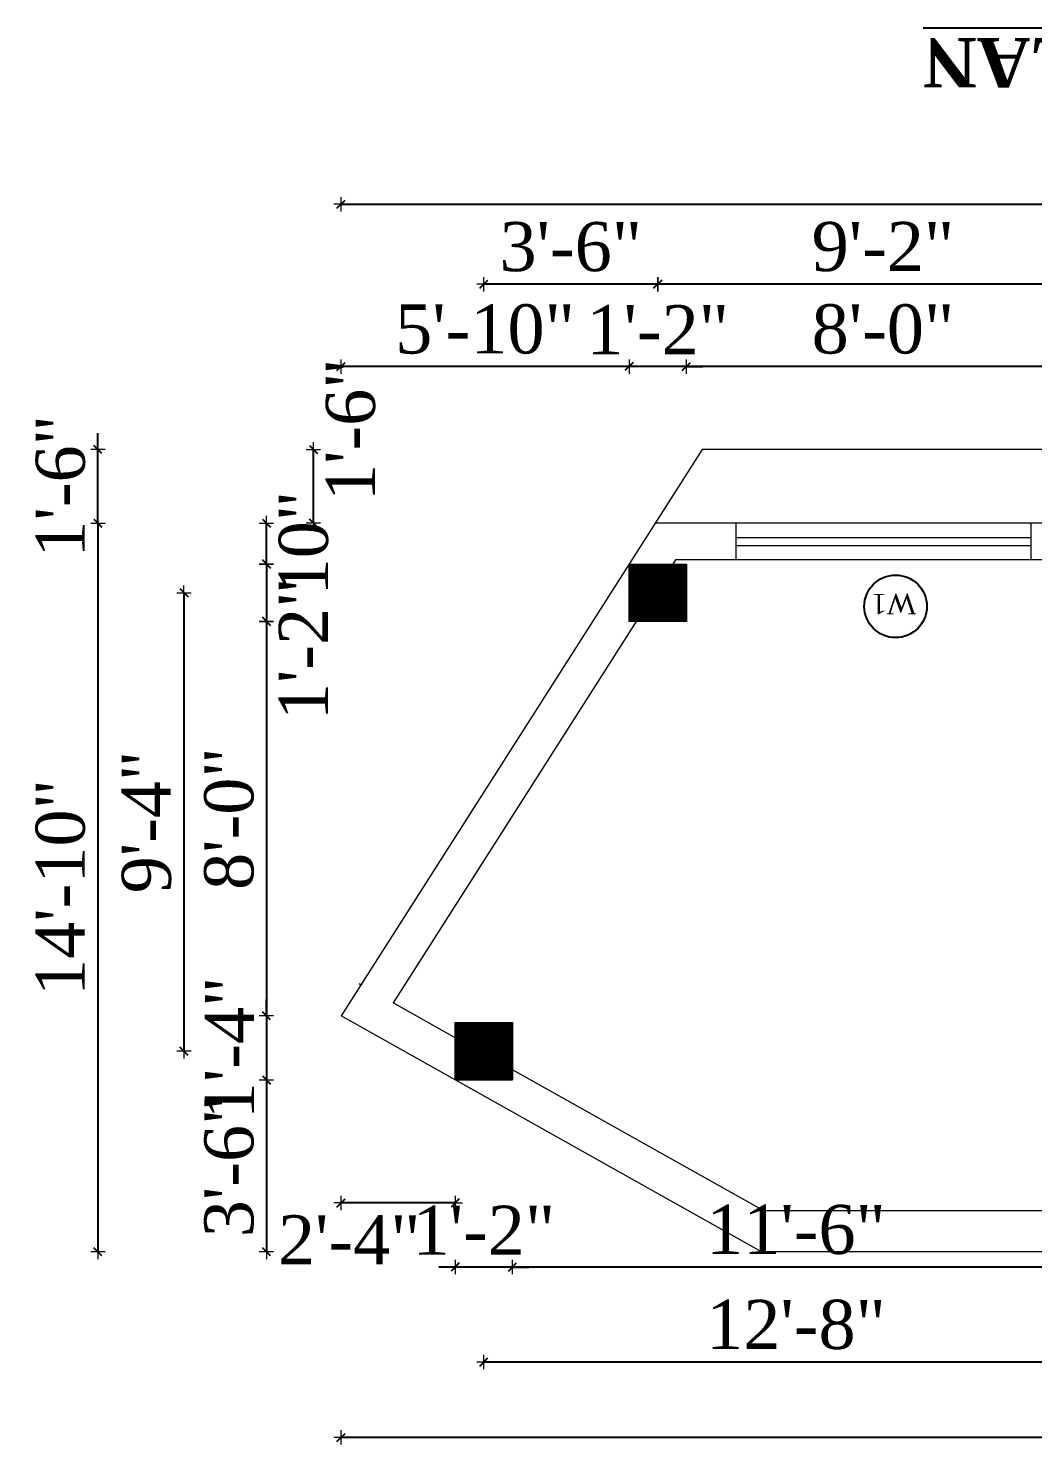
# Model space of a CAD drawing. Header units: inches. Extents: x 4069 to 291496, y -47643 to 12535.
# Drawn here: x 30802.6 to 31047.8, y 1879.3 to 2225.2 of the extents above; entities that cross this region are included whole.
import ezdxf

# ---------------------------------------------------------------- set-up
doc = ezdxf.new("R2010")
doc.units = ezdxf.units.IN
doc.header["$LTSCALE"] = 5
doc.header["$MEASUREMENT"] = 0
doc.layers.add('A-WALL', color=7, linetype='Continuous', lineweight=9)
doc.layers.add('Dimension', color=7, linetype='Continuous', lineweight=18)
doc.layers.add('dim line', color=7, linetype='Continuous', lineweight=15, true_color=0xfab2b2)
doc.layers.add('TEXT', color=6, linetype='Continuous')
doc.styles.add('ordinary', font='times.ttf')
doc.dimstyles.new('Copy of 96', dxfattribs={"dimtxt": 7, "dimasz": 4, "dimexe": 0.5, "dimexo": 0.5, "dimgap": 3, "dimtad": 1, "dimdec": 1, "dimzin": 11, "dimdsep": 46, "dimlunit": 4, "dimtxsty": 'ordinary', "dimblk": 'OBLIQUE', "dimcen": 0.09, "dimse1": 1, "dimse2": 1, "dimclrt": 6, "dimazin": 0, "dimtfac": 1, "dimtdec": 1, "dimtix": 1, "dimtmove": 2, "dimatfit": 3, "dimldrblk": 'leader', "dimfxl": 0.5, "dimfxlon": 1, "dimtolj": 1, "dimtzin": 0, "dimarcsym": 0})
pattern_1 = [(225, (55604.94825, 3584.06193), (0.08838834765, -0.08838834765), [])]

# ---------------------------------------------------------------- blocks, each defined once
blk = doc.blocks.new('oblique')
at = {"color": 0, "lineweight": -2}
blk.add_line((0.25, 0.25), (-0.25, -0.25), dxfattribs=at)
at = {"layer": 'dim line', "lineweight": 9}
for p, q in [((-0.4375, 0), (0.4375, 0)), ((0, 0.4375), (0, -0.4375))]:
    blk.add_line(p, q, dxfattribs=at)
blk = doc.blocks.new('*D795')
at = {"layer": 'A-WALL', "color": 0, "lineweight": -2, "ltscale": 5, "transparency": 16777216}
blk.add_line((31059.25, 2142.59), (30963.25, 2142.59), dxfattribs=at)
at = {"layer": 'Defpoints', "color": 0, "ltscale": 5, "transparency": 16777216}
for p in [(30963.25, 2142.59), (30963.25, 2094.34), (31059.25, 2094.34, -58.17)]:
    blk.add_point(p, dxfattribs=at)
at = {"layer": 'A-WALL', "color": 0, "lineweight": -2, "ltscale": 5, "transparency": 16777216, "xscale": 4, "yscale": 4, "zscale": 4, "rotation": 180}
blk.add_blockref('oblique', (30963.25, 2142.59), dxfattribs=at)
at = {"layer": 'A-WALL', "color": 0, "lineweight": -2, "ltscale": 5, "transparency": 16777216, "xscale": 4, "yscale": 4, "zscale": 4}
blk.add_blockref('oblique', (31059.25, 2142.59), dxfattribs=at)
at = {"layer": 'A-WALL', "color": 6, "ltscale": 5, "transparency": 16777216, "insert": (31011.25, 2151.69), "char_height": 12, "attachment_point": 5, "style": 'ordinary'}
blk.add_mtext('\\A1;8\'-0"', dxfattribs=at)
blk = doc.blocks.new('_OBLIQUE')
at = {"color": 0, "linetype": 'ByBlock'}
blk.add_line((-0.5, -0.5), (0.5, 0.5), dxfattribs=at)
blk = doc.blocks.new('leader')
at = {"layer": 'Dimension'}
for p, q in [((0, -4.328), (0, 4.328)), ((-4.424, 0), (4.424, 0))]:
    blk.add_line(p, q, dxfattribs=at)
blk = doc.blocks.new('*D796')
at = {"layer": 'A-WALL', "color": 0, "lineweight": -2, "ltscale": 5, "transparency": 16777216}
for p, q in [((30949.25, 2142.59), (30945.25, 2142.59)), ((30963.25, 2142.59), (30949.25, 2142.59)), ((30963.25, 2142.59), (30967.25, 2142.59))]:
    blk.add_line(p, q, dxfattribs=at)
at = {"layer": 'Defpoints', "color": 0, "ltscale": 5, "transparency": 16777216}
for p in [(30949.25, 2142.59), (30949.25, 2094.34, -58.17), (30963.25, 2094.34)]:
    blk.add_point(p, dxfattribs=at)
at = {"layer": 'A-WALL', "color": 0, "lineweight": -2, "ltscale": 5, "transparency": 16777216, "xscale": 4, "yscale": 4, "zscale": 4}
blk.add_blockref('oblique', (30949.25, 2142.59), dxfattribs=at)
at = {"layer": 'A-WALL', "color": 0, "lineweight": -2, "ltscale": 5, "transparency": 16777216, "xscale": 4, "yscale": 4, "zscale": 4, "rotation": 180}
blk.add_blockref('oblique', (30963.25, 2142.59), dxfattribs=at)
at = {"layer": 'A-WALL', "color": 6, "ltscale": 5, "transparency": 16777216, "insert": (30956.25, 2151.59), "char_height": 12, "attachment_point": 5, "style": 'ordinary'}
blk.add_mtext('\\A1;1\'-2"', dxfattribs=at)
blk = doc.blocks.new('*D798')
at = {"layer": 'A-WALL', "color": 0, "lineweight": -2, "ltscale": 5, "transparency": 16777216}
blk.add_line((31066.25, 2162.71), (30956.25, 2162.71), dxfattribs=at)
at = {"layer": 'Defpoints', "color": 0, "ltscale": 5, "transparency": 16777216}
for p in [(30956.25, 2162.71), (30956.25, 2087.34, -58.17), (31066.25, 2087.34, -58.17)]:
    blk.add_point(p, dxfattribs=at)
at = {"layer": 'A-WALL', "color": 0, "lineweight": -2, "ltscale": 5, "transparency": 16777216, "xscale": 4, "yscale": 4, "zscale": 4, "rotation": 180}
blk.add_blockref('oblique', (30956.25, 2162.71), dxfattribs=at)
at = {"layer": 'A-WALL', "color": 0, "lineweight": -2, "ltscale": 5, "transparency": 16777216, "xscale": 4, "yscale": 4, "zscale": 4}
blk.add_blockref('oblique', (31066.25, 2162.71), dxfattribs=at)
at = {"layer": 'A-WALL', "color": 6, "ltscale": 5, "transparency": 16777216, "insert": (31011.25, 2171.83), "char_height": 12, "attachment_point": 5, "style": 'ordinary'}
blk.add_mtext('\\A1;9\'-2"', dxfattribs=at)
blk = doc.blocks.new('*D687')
at = {"layer": 'A-WALL', "color": 0, "lineweight": -2, "ltscale": 5, "transparency": 16777216}
blk.add_line((30878.91, 2182.25), (31292.58, 2182.25), dxfattribs=at)
at = {"layer": 'Defpoints', "color": 0, "ltscale": 5, "transparency": 16777216}
for p in [(31292.58, 2182.25), (31292.58, 2094.34, -58.17), (30878.91, 1984, -58)]:
    blk.add_point(p, dxfattribs=at)
at = {"layer": 'A-WALL', "color": 0, "lineweight": -2, "ltscale": 5, "transparency": 16777216, "xscale": 4, "yscale": 4, "zscale": 4, "rotation": 180}
blk.add_blockref('oblique', (30878.91, 2182.25), dxfattribs=at)
at = {"layer": 'A-WALL', "color": 0, "lineweight": -2, "ltscale": 5, "transparency": 16777216, "xscale": 4, "yscale": 4, "zscale": 4}
blk.add_blockref('oblique', (31292.58, 2182.25), dxfattribs=at)
at = {"layer": 'A-WALL', "color": 6, "ltscale": 5, "transparency": 16777216, "insert": (31085.75, 2191.35), "char_height": 12, "attachment_point": 5, "style": 'ordinary'}
blk.add_mtext('\\A1;34\'-6"', dxfattribs=at)
blk = doc.blocks.new('*D689')
at = {"layer": 'A-WALL', "color": 0, "lineweight": -2, "ltscale": 5, "transparency": 16777216}
blk.add_line((31059.25, 1922.63), (30920.8, 1922.63), dxfattribs=at)
at = {"layer": 'Defpoints', "color": 0, "ltscale": 5, "transparency": 16777216}
for p in [(30920.8, 1968.34, -58.17), (31059.25, 1968.34, -58.17), (30920.8, 1922.63)]:
    blk.add_point(p, dxfattribs=at)
at = {"layer": 'A-WALL', "color": 0, "lineweight": -2, "ltscale": 5, "transparency": 16777216, "xscale": 4, "yscale": 4, "zscale": 4, "rotation": 180}
blk.add_blockref('oblique', (30920.8, 1922.63), dxfattribs=at)
at = {"layer": 'A-WALL', "color": 0, "lineweight": -2, "ltscale": 5, "transparency": 16777216, "xscale": 4, "yscale": 4, "zscale": 4}
blk.add_blockref('oblique', (31059.25, 1922.63), dxfattribs=at)
at = {"layer": 'A-WALL', "color": 6, "ltscale": 5, "transparency": 16777216, "insert": (30990.02, 1931.74), "char_height": 12, "attachment_point": 5, "style": 'ordinary'}
blk.add_mtext('\\A1;11\'-6"', dxfattribs=at)
blk = doc.blocks.new('*D803')
at = {"layer": 'A-WALL', "color": 0, "lineweight": -2, "ltscale": 5, "transparency": 16777216}
for p, q in [((30906.8, 1922.63), (30902.8, 1922.63)), ((30920.8, 1922.63), (30906.8, 1922.63)), ((30920.8, 1922.63), (30924.8, 1922.63))]:
    blk.add_line(p, q, dxfattribs=at)
at = {"layer": 'Defpoints', "color": 0, "ltscale": 5, "transparency": 16777216}
for p in [(30906.8, 1968.34, -58.17), (30920.8, 1968.34, -58.17), (30906.8, 1922.63)]:
    blk.add_point(p, dxfattribs=at)
at = {"layer": 'A-WALL', "color": 0, "lineweight": -2, "ltscale": 5, "transparency": 16777216, "xscale": 4, "yscale": 4, "zscale": 4}
blk.add_blockref('oblique', (30906.8, 1922.63), dxfattribs=at)
at = {"layer": 'A-WALL', "color": 0, "lineweight": -2, "ltscale": 5, "transparency": 16777216, "xscale": 4, "yscale": 4, "zscale": 4, "rotation": 180}
blk.add_blockref('oblique', (30920.8, 1922.63), dxfattribs=at)
at = {"layer": 'A-WALL', "color": 6, "ltscale": 5, "transparency": 16777216, "insert": (30913.8, 1931.63), "char_height": 12, "attachment_point": 5, "style": 'ordinary'}
blk.add_mtext('\\A1;1\'-2"', dxfattribs=at)
blk = doc.blocks.new('*D805')
at = {"layer": 'A-WALL', "color": 0, "lineweight": -2, "ltscale": 5, "transparency": 16777216}
blk.add_line((31066.25, 1899.44), (30913.8, 1899.44), dxfattribs=at)
at = {"layer": 'Defpoints', "color": 0, "ltscale": 5, "transparency": 16777216}
for p in [(30913.8, 1975.34, -58.17), (31066.25, 1975.34, -58.17), (30913.8, 1899.44)]:
    blk.add_point(p, dxfattribs=at)
at = {"layer": 'A-WALL', "color": 0, "lineweight": -2, "ltscale": 5, "transparency": 16777216, "xscale": 4, "yscale": 4, "zscale": 4, "rotation": 180}
blk.add_blockref('oblique', (30913.8, 1899.44), dxfattribs=at)
at = {"layer": 'A-WALL', "color": 0, "lineweight": -2, "ltscale": 5, "transparency": 16777216, "xscale": 4, "yscale": 4, "zscale": 4}
blk.add_blockref('oblique', (31066.25, 1899.44), dxfattribs=at)
at = {"layer": 'A-WALL', "color": 6, "ltscale": 5, "transparency": 16777216, "insert": (30990.02, 1908.54), "char_height": 12, "attachment_point": 5, "style": 'ordinary'}
blk.add_mtext('\\A1;12\'-8"', dxfattribs=at)
blk = doc.blocks.new('*D691')
at = {"layer": 'A-WALL', "color": 0, "lineweight": -2, "ltscale": 5, "transparency": 16777216}
blk.add_line((31291.76, 1881.01), (30878.91, 1881.01), dxfattribs=at)
at = {"layer": 'Defpoints', "color": 0, "ltscale": 5, "transparency": 16777216}
for p in [(30878.91, 1984, -58), (31291.76, 1968.34, -58.17), (30878.91, 1881.01)]:
    blk.add_point(p, dxfattribs=at)
at = {"layer": 'A-WALL', "color": 0, "lineweight": -2, "ltscale": 5, "transparency": 16777216, "xscale": 4, "yscale": 4, "zscale": 4, "rotation": 180}
blk.add_blockref('oblique', (30878.91, 1881.01), dxfattribs=at)
at = {"layer": 'A-WALL', "color": 0, "lineweight": -2, "ltscale": 5, "transparency": 16777216, "xscale": 4, "yscale": 4, "zscale": 4}
blk.add_blockref('oblique', (31291.76, 1881.01), dxfattribs=at)
at = {"layer": 'A-WALL', "color": 6, "ltscale": 5, "transparency": 16777216, "insert": (31085.34, 1890.11), "char_height": 12, "attachment_point": 5, "style": 'ordinary'}
blk.add_mtext('\\A1;34\'-5"', dxfattribs=at)
blk = doc.blocks.new('*D807')
at = {"layer": 'A-WALL', "color": 0, "lineweight": -2, "ltscale": 5, "transparency": 16777216}
blk.add_line((30906.8, 1938.29), (30878.91, 1938.29), dxfattribs=at)
at = {"layer": 'Defpoints', "color": 0, "ltscale": 5, "transparency": 16777216}
for p in [(30878.91, 1984), (30906.8, 1968.34, -58.17), (30878.91, 1938.29)]:
    blk.add_point(p, dxfattribs=at)
at = {"layer": 'A-WALL', "color": 0, "lineweight": -2, "ltscale": 5, "transparency": 16777216, "xscale": 4, "yscale": 4, "zscale": 4, "rotation": 180}
blk.add_blockref('oblique', (30878.91, 1938.29), dxfattribs=at)
at = {"layer": 'A-WALL', "color": 0, "lineweight": -2, "ltscale": 5, "transparency": 16777216, "xscale": 4, "yscale": 4, "zscale": 4}
blk.add_blockref('oblique', (30906.8, 1938.29), dxfattribs=at)
at = {"layer": 'A-WALL', "color": 6, "ltscale": 5, "transparency": 16777216, "insert": (30880.92, 1929.29), "char_height": 12, "attachment_point": 5, "style": 'ordinary'}
blk.add_mtext('\\A1;2\'-4"', dxfattribs=at)
blk = doc.blocks.new('*D808')
at = {"layer": 'A-WALL', "color": 0, "lineweight": -2, "ltscale": 5, "transparency": 16777216}
blk.add_line((30949.25, 2142.59), (30878.91, 2142.59), dxfattribs=at)
at = {"layer": 'Defpoints', "color": 0, "ltscale": 5, "transparency": 16777216}
for p in [(30878.91, 2142.59), (30949.25, 2094.34, -58.17), (30878.91, 1984, -116.34)]:
    blk.add_point(p, dxfattribs=at)
at = {"layer": 'A-WALL', "color": 0, "lineweight": -2, "ltscale": 5, "transparency": 16777216, "xscale": 4, "yscale": 4, "zscale": 4, "rotation": 180}
blk.add_blockref('oblique', (30878.91, 2142.59), dxfattribs=at)
at = {"layer": 'A-WALL', "color": 0, "lineweight": -2, "ltscale": 5, "transparency": 16777216, "xscale": 4, "yscale": 4, "zscale": 4}
blk.add_blockref('oblique', (30949.25, 2142.59), dxfattribs=at)
at = {"layer": 'A-WALL', "color": 6, "ltscale": 5, "transparency": 16777216, "insert": (30914.08, 2151.69), "char_height": 12, "attachment_point": 5, "style": 'ordinary'}
blk.add_mtext('\\A1;5\'-10"', dxfattribs=at)
blk = doc.blocks.new('*D696')
at = {"layer": 'A-WALL', "color": 0, "lineweight": -2, "ltscale": 5, "transparency": 16777216}
blk.add_line((30860.7, 2094.34), (30860.7, 2080.34), dxfattribs=at)
at = {"layer": 'Defpoints', "color": 0, "ltscale": 5, "transparency": 16777216}
for p in [(30949.25, 2094.34, -58.17), (30860.7, 2080.34), (30949.25, 2080.34, -58.17)]:
    blk.add_point(p, dxfattribs=at)
at = {"layer": 'A-WALL', "color": 0, "lineweight": -2, "ltscale": 5, "transparency": 16777216, "xscale": 4, "yscale": 4, "zscale": 4}
for p, rotation in [((30860.7, 2094.34), 90), ((30860.7, 2080.34), 270)]:
    blk.add_blockref('oblique', p, dxfattribs=dict(at, rotation=rotation))
at = {"layer": 'A-WALL', "color": 6, "ltscale": 5, "transparency": 16777216, "insert": (30869.7, 2073.64), "char_height": 12, "attachment_point": 5, "rotation": 90, "style": 'ordinary'}
blk.add_mtext('\\A1;1\'-2"', dxfattribs=at)
blk = doc.blocks.new('*D697')
at = {"layer": 'A-WALL', "color": 0, "lineweight": -2, "ltscale": 5, "transparency": 16777216}
blk.add_line((30819.53, 2104.34), (30819.53, 1926.34), dxfattribs=at)
at = {"layer": 'Defpoints', "color": 0, "ltscale": 5, "transparency": 16777216}
for p in [(30955.62, 2104.34, -58.17), (30819.53, 1926.34), (30981.57, 1926.34, -58.17)]:
    blk.add_point(p, dxfattribs=at)
at = {"layer": 'A-WALL', "color": 0, "lineweight": -2, "ltscale": 5, "transparency": 16777216, "xscale": 4, "yscale": 4, "zscale": 4}
for p, rotation in [((30819.53, 2104.34), 90), ((30819.53, 1926.34), 270)]:
    blk.add_blockref('oblique', p, dxfattribs=dict(at, rotation=rotation))
at = {"layer": 'A-WALL', "color": 6, "ltscale": 5, "transparency": 16777216, "insert": (30810.43, 2015.34), "char_height": 12, "attachment_point": 5, "rotation": 90, "style": 'ordinary'}
blk.add_mtext('\\A1;14\'-10"', dxfattribs=at)
blk = doc.blocks.new('*D703')
at = {"layer": 'A-WALL', "color": 0, "lineweight": -2, "ltscale": 5, "transparency": 16777216}
blk.add_line((30860.7, 2080.34), (30860.7, 1984), dxfattribs=at)
at = {"layer": 'Defpoints', "color": 0, "ltscale": 5, "transparency": 16777216}
for p in [(30949.25, 2080.34, -58.17), (30860.7, 1984), (30878.91, 1984, -116.34)]:
    blk.add_point(p, dxfattribs=at)
at = {"layer": 'A-WALL', "color": 0, "lineweight": -2, "ltscale": 5, "transparency": 16777216, "xscale": 4, "yscale": 4, "zscale": 4}
for p, rotation in [((30860.7, 2080.34), 90), ((30860.7, 1984), 270)]:
    blk.add_blockref('oblique', p, dxfattribs=dict(at, rotation=rotation))
at = {"layer": 'A-WALL', "color": 6, "ltscale": 5, "transparency": 16777216, "insert": (30851.6, 2032.17), "char_height": 12, "attachment_point": 5, "rotation": 90, "style": 'ordinary'}
blk.add_mtext('\\A1;8\'-0"', dxfattribs=at)
blk = doc.blocks.new('*D704')
at = {"layer": 'A-WALL', "color": 0, "lineweight": -2, "ltscale": 5, "transparency": 16777216}
for p, q in [((30860.7, 1984), (30860.7, 1988)), ((30860.7, 1984), (30860.7, 1968.34)), ((30860.7, 1968.34), (30860.7, 1964.34))]:
    blk.add_line(p, q, dxfattribs=at)
at = {"layer": 'Defpoints', "color": 0, "ltscale": 5, "transparency": 16777216}
for p in [(30878.91, 1984, -116.34), (30860.7, 1968.34), (30906.8, 1968.34, -58.17)]:
    blk.add_point(p, dxfattribs=at)
at = {"layer": 'A-WALL', "color": 0, "lineweight": -2, "ltscale": 5, "transparency": 16777216, "xscale": 4, "yscale": 4, "zscale": 4}
for p, rotation in [((30860.7, 1984), 270), ((30860.7, 1968.34), 90)]:
    blk.add_blockref('oblique', p, dxfattribs=dict(at, rotation=rotation))
at = {"layer": 'A-WALL', "color": 6, "ltscale": 5, "transparency": 16777216, "insert": (30851.7, 1976.17), "char_height": 12, "attachment_point": 5, "rotation": 90, "style": 'ordinary'}
blk.add_mtext('\\A1;1\'-4"', dxfattribs=at)
blk = doc.blocks.new('*D705')
at = {"layer": 'A-WALL', "color": 0, "lineweight": -2, "ltscale": 5, "transparency": 16777216}
blk.add_line((30860.7, 2094.34), (30860.7, 2104.34), dxfattribs=at)
at = {"layer": 'Defpoints', "color": 0, "ltscale": 5, "transparency": 16777216}
for p in [(30860.7, 2104.34), (30955.62, 2104.34, -58), (30949.25, 2094.34, -58.17)]:
    blk.add_point(p, dxfattribs=at)
at = {"layer": 'A-WALL', "color": 0, "lineweight": -2, "ltscale": 5, "transparency": 16777216, "xscale": 4, "yscale": 4, "zscale": 4}
for p, rotation in [((30860.7, 2104.34), 90), ((30860.7, 2094.34), 270)]:
    blk.add_blockref('oblique', p, dxfattribs=dict(at, rotation=rotation))
at = {"layer": 'A-WALL', "color": 6, "ltscale": 5, "transparency": 16777216, "insert": (30869.81, 2099.45), "char_height": 12, "attachment_point": 5, "rotation": 90, "style": 'ordinary'}
blk.add_mtext('\\A1;10"', dxfattribs=at)
blk = doc.blocks.new('*D829')
at = {"layer": 'A-WALL', "color": 0, "lineweight": -2, "ltscale": 5, "transparency": 16777216}
blk.add_line((30860.7, 1968.34), (30860.7, 1926.34), dxfattribs=at)
at = {"layer": 'Defpoints', "color": 0, "ltscale": 5, "transparency": 16777216}
for p in [(30906.8, 1968.34, -58.17), (30860.7, 1926.34), (30981.57, 1926.34)]:
    blk.add_point(p, dxfattribs=at)
at = {"layer": 'A-WALL', "color": 0, "lineweight": -2, "ltscale": 5, "transparency": 16777216, "xscale": 4, "yscale": 4, "zscale": 4}
for p, rotation in [((30860.7, 1968.34), 90), ((30860.7, 1926.34), 270)]:
    blk.add_blockref('oblique', p, dxfattribs=dict(at, rotation=rotation))
at = {"layer": 'A-WALL', "color": 6, "ltscale": 5, "transparency": 16777216, "insert": (30851.6, 1947.34), "char_height": 12, "attachment_point": 5, "rotation": 90, "style": 'ordinary'}
blk.add_mtext('\\A1;3\'-6"', dxfattribs=at)
blk = doc.blocks.new('*D830')
at = {"layer": 'A-WALL', "color": 0, "lineweight": -2, "ltscale": 5, "transparency": 16777216}
blk.add_line((30872.18, 2104.34), (30872.18, 2122.34), dxfattribs=at)
at = {"layer": 'Defpoints', "color": 0, "ltscale": 5, "transparency": 16777216}
for p in [(30872.18, 2122.34), (30967.1, 2122.34), (30955.62, 2104.34, -58)]:
    blk.add_point(p, dxfattribs=at)
at = {"layer": 'A-WALL', "color": 0, "lineweight": -2, "ltscale": 5, "transparency": 16777216, "xscale": 4, "yscale": 4, "zscale": 4}
for p, rotation in [((30872.18, 2122.34), 90), ((30872.18, 2104.34), 270)]:
    blk.add_blockref('oblique', p, dxfattribs=dict(at, rotation=rotation))
at = {"layer": 'A-WALL', "color": 6, "ltscale": 5, "transparency": 16777216, "insert": (30881.28, 2127.15), "char_height": 12, "attachment_point": 5, "rotation": 90, "style": 'ordinary'}
blk.add_mtext('\\A1;1\'-6"', dxfattribs=at)
blk = doc.blocks.new('*D723')
at = {"layer": 'A-WALL', "color": 0, "lineweight": -2, "ltscale": 5, "transparency": 16777216}
blk.add_line((30840.56, 2087.34), (30840.56, 1975.34), dxfattribs=at)
at = {"layer": 'Defpoints', "color": 0, "ltscale": 5, "transparency": 16777216}
for p in [(30956.25, 2087.34, -58.17), (30840.56, 1975.34), (30913.8, 1975.34, -58.17)]:
    blk.add_point(p, dxfattribs=at)
at = {"layer": 'A-WALL', "color": 0, "lineweight": -2, "ltscale": 5, "transparency": 16777216, "xscale": 4, "yscale": 4, "zscale": 4}
for p, rotation in [((30840.56, 2087.34), 90), ((30840.56, 1975.34), 270)]:
    blk.add_blockref('oblique', p, dxfattribs=dict(at, rotation=rotation))
at = {"layer": 'A-WALL', "color": 6, "ltscale": 5, "transparency": 16777216, "insert": (30831.44, 2031.34), "char_height": 12, "attachment_point": 5, "rotation": 90, "style": 'ordinary'}
blk.add_mtext('\\A1;9\'-4"', dxfattribs=at)
blk = doc.blocks.new('*D726')
at = {"layer": 'A-WALL', "color": 0, "lineweight": -2, "ltscale": 5, "transparency": 16777216}
for p, q in [((30819.53, 2122.34), (30819.53, 2126.34)), ((30819.53, 2104.34), (30819.53, 2122.34)), ((30819.53, 2104.34), (30819.53, 2100.34))]:
    blk.add_line(p, q, dxfattribs=at)
at = {"layer": 'Defpoints', "color": 0, "ltscale": 5, "transparency": 16777216}
for p in [(30819.53, 2122.34), (30967.1, 2122.34, -58), (30955.62, 2104.34, -58.17)]:
    blk.add_point(p, dxfattribs=at)
at = {"layer": 'A-WALL', "color": 0, "lineweight": -2, "ltscale": 5, "transparency": 16777216, "xscale": 4, "yscale": 4, "zscale": 4}
for p, rotation in [((30819.53, 2122.34), 270), ((30819.53, 2104.34), 90)]:
    blk.add_blockref('oblique', p, dxfattribs=dict(at, rotation=rotation))
at = {"layer": 'A-WALL', "color": 6, "ltscale": 5, "transparency": 16777216, "insert": (30810.43, 2113.34), "char_height": 12, "attachment_point": 5, "rotation": 90, "style": 'ordinary'}
blk.add_mtext('\\A1;1\'-6"', dxfattribs=at)
blk = doc.blocks.new('*D835')
at = {"layer": 'A-WALL', "color": 0, "lineweight": -2, "ltscale": 5, "transparency": 16777216}
blk.add_line((30956.25, 2162.71), (30913.8, 2162.71), dxfattribs=at)
at = {"layer": 'Defpoints', "color": 0, "ltscale": 5, "transparency": 16777216}
for p in [(30913.8, 2162.71), (30956.25, 2087.34, -58.17), (30913.8, 1975.34, -58.17)]:
    blk.add_point(p, dxfattribs=at)
at = {"layer": 'A-WALL', "color": 0, "lineweight": -2, "ltscale": 5, "transparency": 16777216, "xscale": 4, "yscale": 4, "zscale": 4, "rotation": 180}
blk.add_blockref('oblique', (30913.8, 2162.71), dxfattribs=at)
at = {"layer": 'A-WALL', "color": 0, "lineweight": -2, "ltscale": 5, "transparency": 16777216, "xscale": 4, "yscale": 4, "zscale": 4}
blk.add_blockref('oblique', (30956.25, 2162.71), dxfattribs=at)
at = {"layer": 'A-WALL', "color": 6, "ltscale": 5, "transparency": 16777216, "insert": (30935.02, 2171.81), "char_height": 12, "attachment_point": 5, "style": 'ordinary'}
blk.add_mtext('\\A1;3\'-6"', dxfattribs=at)

msp = doc.modelspace()

# ---------------------------------------------------------------- hatches: boundary and pattern name
at = {"layer": 'A-WALL', "ltscale": 5}
h = msp.add_hatch(dxfattribs=at)
h.set_pattern_fill('ANSI31', color=256, angle=180)
h.set_pattern_definition(pattern_1)
h.paths.add_polyline_path([(30963.24912, 2080.34079), (30963.24912, 2094.34079), (30949.24912, 2094.34079), (30949.24912, 2080.34079)])
h = msp.add_hatch(dxfattribs=at)
h.set_pattern_fill('ANSI31', color=256, angle=180)
h.set_pattern_definition(pattern_1)
h.paths.add_polyline_path([(30920.79549, 1982.34079), (30906.79549, 1982.34079), (30906.79549, 1968.34079), (30920.79549, 1968.34079)])

# ---------------------------------------------------------------- linework, layer by layer
for p, q in [((30967.09805, 2122.34079), (30878.91208, 1984.00155)), ((31292.76558, 2122.34079), (30967.09805, 2122.34079)), ((31292.64805, 2104.34079), (30955.62374, 2104.34079)), ((30975.43856, 2095.34079), (30975.43856, 2104.34079)), ((31047.43856, 2095.34079), (31047.43856, 2104.34079)), ((30975.43856, 2100.84079), (31047.43856, 2100.84079)), ((30975.43856, 2098.84079), (31047.43856, 2098.84079)), ((30960.55968, 2095.34079), (30959.92221, 2094.34079)), ((31283.58909, 2095.34079), (30960.55968, 2095.34079)), ((30950.99775, 2080.34079), (30891.61666, 1987.18839)), ((30883.75742, 1991.60254), (30883.31937, 1991.84858)), ((30906.79549, 1978.66317), (30891.61666, 1987.18839)), ((30981.57493, 1926.34079), (30878.91208, 1984.00155)), ((30982.14893, 1936.34079), (30920.75781, 1970.82121)), ((30906.79549, 1968.34079), (30920.79549, 1968.34079)), ((31282.55094, 1936.34079), (30982.14893, 1936.34079)), ((31291.48584, 1926.34079), (30981.57493, 1926.34079))]:
    msp.add_line(p, q, dxfattribs=at)
at = {"layer": 'A-WALL', "ltscale": 5, "elevation": -58.16904}
for points in [[(30963.24912, 2080.34079), (30949.24912, 2080.34079), (30949.24912, 2094.34079), (30963.24912, 2094.34079)], [(30920.79549, 1968.34079), (30906.79549, 1968.34079), (30906.79549, 1982.34079), (30920.79549, 1982.34079)]]:
    msp.add_lwpolyline(points, close=True, dxfattribs=at)
at = {"layer": 'TEXT'}
msp.add_circle((31014.32807, 2084.00935, -58.16904), 7.64038, dxfattribs=at)

# ---------------------------------------------------------------- texts
at = {"layer": 'TEXT', "style": 'ordinary'}
msp.add_text('W1', height=5, rotation=180.0003881, dxfattribs=at).set_placement((31019.36107, 2087.07346, -58.16904))
at = {"layer": 'TEXT', "insert": (31109.21663, 2222.97906), "char_height": 12, "width": 219.8150831, "attachment_point": 8, "rotation": 179.9996119, "style": 'ordinary'}
msp.add_mtext('{\\fTimes New Roman|b1|i0|c0|p18;\\LFIRST FLOOR PLAN}', dxfattribs=at)

# ---------------------------------------------------------------- dimensions: what is measured, and where the dimension line sits
at = {"layer": 'A-WALL', "ltscale": 5}
for base, p1, p2, angle, picture, middle in [((31292.58276, 2182.25), (30878.91208, 1984.00155, -58), (31292.58276, 2094.34079, -58.16904), 180, '*D687', (31085.74742, 2191.35382)), ((30913.79549, 2162.71), (30956.24912, 2087.34079, -58.16904), (30913.79549, 1975.34079, -58.16904), 180, '*D835', (30935.02231, 2171.81382)), ((30956.24912, 2162.71), (31066.24912, 2087.34079, -58.16904), (30956.24912, 2087.34079, -58.16904), 180, '*D798', (31011.24912, 2171.83112)), ((30878.91208, 2142.58546), (30949.24912, 2094.34079, -58.16904), (30878.91208, 1984.00155, -116.33808), 180, '*D808', (30914.0806, 2151.68929)), ((30949.24912, 2142.58546), (30963.24912, 2094.34079), (30949.24912, 2094.34079, -58.16904), 180, '*D796', (30956.24912, 2151.58546)), ((30963.24912, 2142.58546), (31059.24912, 2094.34079, -58.16904), (30963.24912, 2094.34079), 180, '*D795', (31011.24912, 2151.68929)), ((30819.53361, 2122.34079), (30955.62374, 2104.34079, -58.16904), (30967.09805, 2122.34079, -58), 270, '*D726', (30810.42979, 2113.34079)), ((30819.53361, 1926.34079), (30955.62374, 2104.34079, -58.16904), (30981.57493, 1926.34079, -58.16904), 270, '*D697', (30810.42979, 2015.34079)), ((30840.56154, 1975.34079), (30956.24912, 2087.34079, -58.16904), (30913.79549, 1975.34079, -58.16904), 270, '*D723', (30831.44041, 2031.34079)), ((30860.70285, 1984.00155), (30949.24912, 2080.34079, -58.16904), (30878.91208, 1984.00155, -116.33808), 270, '*D703', (30851.59903, 2032.17117)), ((30860.70285, 1968.34079), (30878.91208, 1984.00155, -116.33808), (30906.79549, 1968.34079, -58.16904), 270, '*D704', (30851.70285, 1976.17117)), ((30878.91208, 1881.00568), (31291.76007, 1968.34079, -58.16904), (30878.91208, 1984.00155, -58), 180, '*D691', (31085.33607, 1890.1095)), ((30913.79549, 1899.43848), (31066.24912, 1975.34079, -58.16904), (30913.79549, 1975.34079, -58.16904), 180, '*D805', (30990.02231, 1908.54231)), ((30860.70285, 1926.34079), (30906.79549, 1968.34079, -58.16904), (30981.57493, 1926.34079), 270, '*D829', (30851.59903, 1947.34079)), ((30906.79549, 1922.63167), (30920.79549, 1968.34079, -58.16904), (30906.79549, 1968.34079, -58.16904), 180, '*D803', (30913.79549, 1931.63167)), ((30920.79549, 1922.63167), (31059.24912, 1968.34079, -58.16904), (30920.79549, 1968.34079, -58.16904), 180, '*D689', (30990.02231, 1931.73549))]:
    dim = msp.add_linear_dim(base=base, p1=p1, p2=p2, angle=angle, dimstyle='Copy of 96', override={"dimtxt": 12, "dimdec": 0, "dimblk": 'oblique', "dimtdec": 0, "dimarcsym": 1}, dxfattribs=at)
    dim.commit()
    dim.dimension.update_dxf_attribs({"geometry": picture, "text_midpoint": middle})
for base, p1, p2, angle, picture, middle in [((30872.17716, 2122.34079), (30955.62374, 2104.34079, -58), (30967.09805, 2122.34079), 270, '*D830', (30881.28098, 2127.15327)), ((30860.70285, 2104.34079), (30949.24912, 2094.34079, -58.16904), (30955.62374, 2104.34079, -58), 270, '*D705', (30869.80667, 2099.45162)), ((30860.70285, 2080.34079), (30949.24912, 2094.34079, -58.16904), (30949.24912, 2080.34079, -58.16904), 270, '*D696', (30869.70285, 2073.63569)), ((30878.91208, 1938.29243), (30906.79549, 1968.34079, -58.16904), (30878.91208, 1984.00155), 180, '*D807', (30880.92017, 1929.29243))]:
    dim = msp.add_linear_dim(base=base, p1=p1, p2=p2, angle=angle, dimstyle='Copy of 96', override={"dimtxt": 12, "dimdec": 0, "dimblk": 'oblique', "dimtdec": 0, "dimarcsym": 1}, dxfattribs=at)
    dim.commit()
    dim.dimension.update_dxf_attribs({"geometry": picture, "text_midpoint": middle, "dimtype": 160})

doc.saveas('drawing.dxf')
